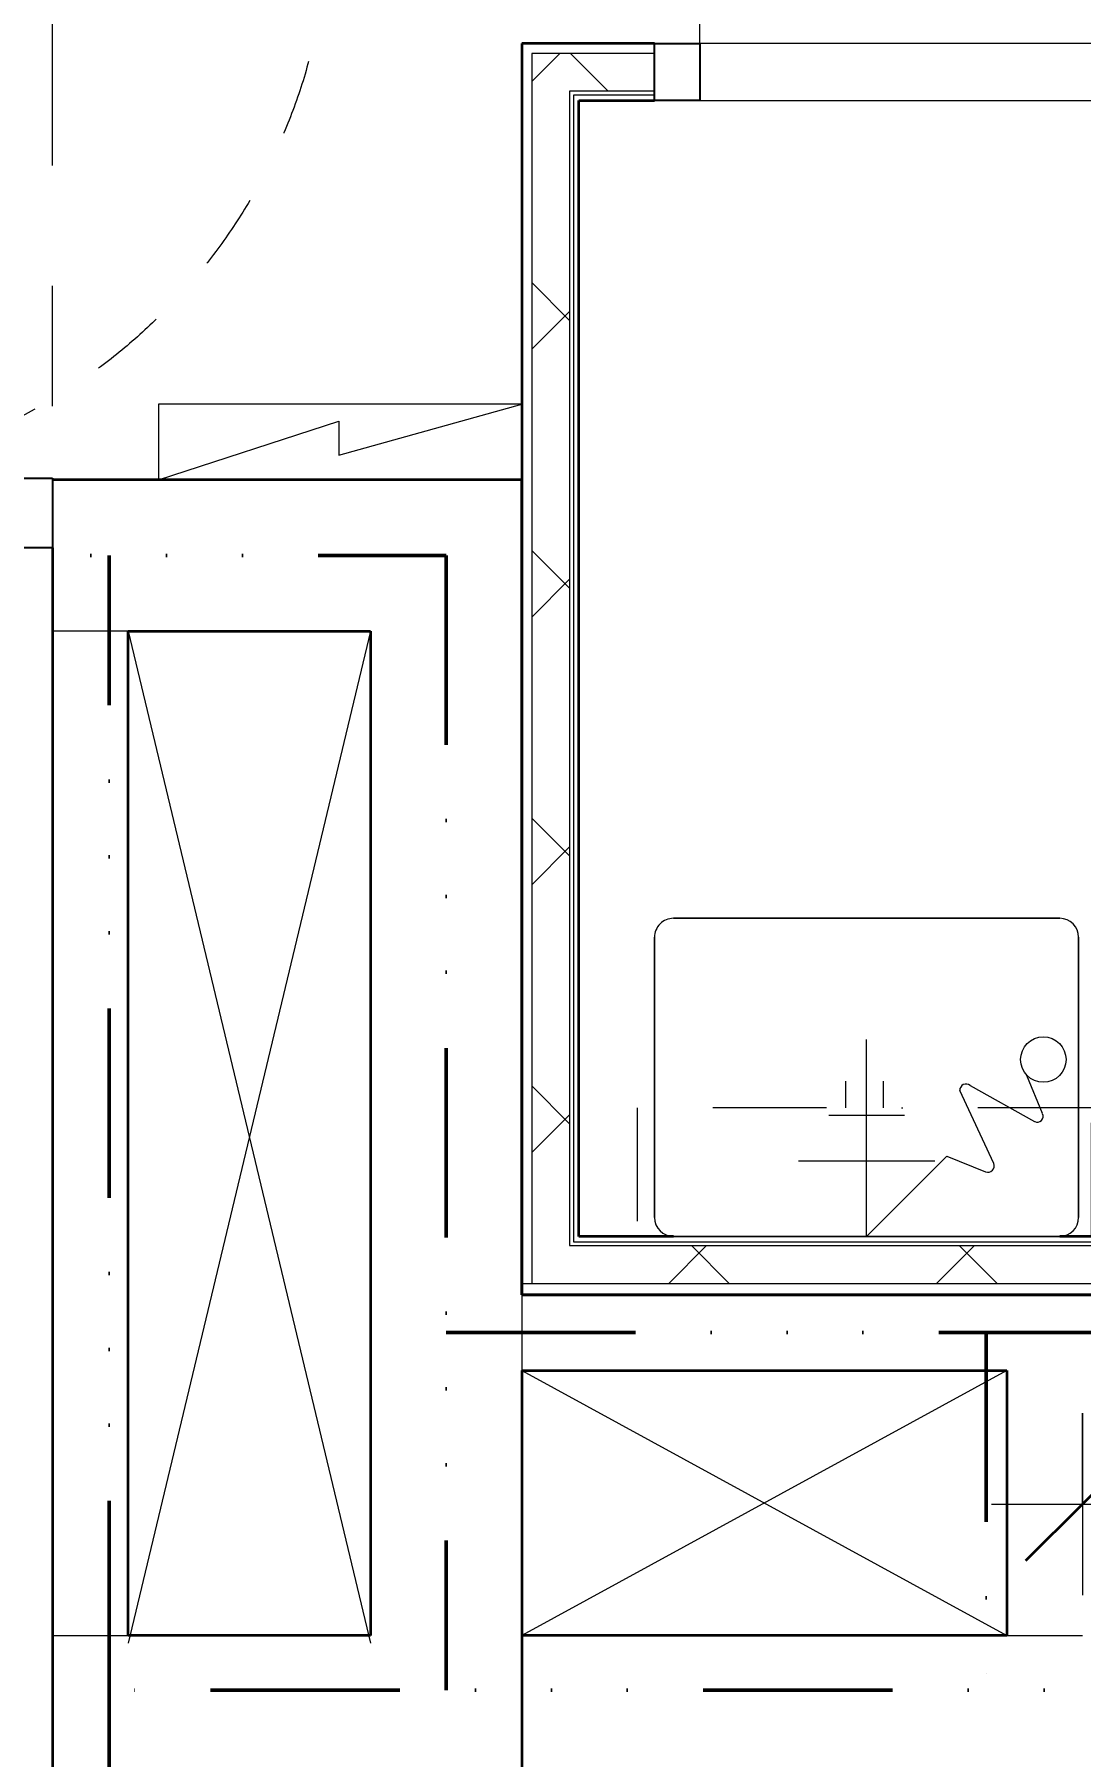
# Model space of a CAD drawing. Header units: millimetres. Extents: x -46592 to 140440, y -36427 to 76663.
# Drawn here: x 38190 to 39572, y 51131 to 53405 of the extents above; entities that cross this region are included whole.
import ezdxf

# ---------------------------------------------------------------- set-up
doc = ezdxf.new("R2010")
doc.units = ezdxf.units.MM
for name, pattern in [('Grid Line', [1111.25, 635, -158.75, 158.75, -158.75]), ('Katkoviiva 2mm', [200, 100, -100]), ('PALOALUE', [650, 250, -100, 0, -100, 0, -100, 0, -100]), ('Pistekatko 3_2_mm', [350, 150, -100, 0, -100])]:
    doc.linetypes.add(name, pattern=pattern)
for name, color, linetype, lineweight in [('AR-A_MERKINNÄT', 8, 'Continuous', 18), ('AR-A_MERKINNÄT-4', 8, 'PALOALUE', 50), ('AR-C_APUVIIVA', 1, 'Continuous', 18), ('AR-C_APUVIIVA-3', 1, 'Katkoviiva 2mm', 18), ('AR-D_MITTA', 8, 'Continuous', 9), ('AR-D_MITTA-50', 8, 'Continuous', 9), ('AR-X1_EROHUTVIIVA', 11, 'Continuous', 18), ('AR-Y_MODVIIVA-1', 8, 'Grid Line', 9), ('AR1241_US-1', 1, 'Continuous', 35), ('AR1243_ULKOOVI', 3, 'Continuous', 18), ('AR1243_ULKOOVI-1', 3, 'Continuous', 25), ('AR1311_VS', 2, 'Continuous', 18), ('AR1311_VS-1', 2, 'Continuous', 35), ('AR1331_KIINTO', 3, 'Continuous', 18), ('AR1331_KIINTO-3', 3, 'Pistekatko 3_2_mm', 18), ('AR21_PUTKIOSA', 6, 'Continuous', 18)]:
    doc.layers.add(name, color=color, linetype=linetype, lineweight=lineweight)
doc.styles.add('Arial_3', font='arial.ttf', dxfattribs={"height": 122.941617})
doc.dimstyles.new('Diagonal_-_2_5mm_Arial', dxfattribs={"dimscale": 304.8, "dimtxt": 125, "dimasz": 0.492126, "dimexe": 0.393701, "dimexo": 0.0625, "dimgap": 0.287073, "dimtad": 1, "dimdec": 0, "dimzin": 0, "dimdsep": 46, "dimtxsty": 'Arial_3', "dimblk1": 'OBLIQUE', "dimblk2": 'OBLIQUE', "dimsah": 1, "dimcen": 0.09, "dimdle": 0.393701, "dimazin": 0, "dimtfac": 1, "dimtdec": 4, "dimtix": 1, "dimtmove": 0, "dimatfit": 3, "dimfxl": 0.393701, "dimfxlon": 1, "dimtvp": 1, "dimtolj": 1, "dimtzin": 0, "dimarcsym": 2})
pattern_1 = [(45, (0, 0), (-176.7767, 176.7767), []), (135, (0, 0), (-176.7767, -176.7767), [])]

# ---------------------------------------------------------------- blocks, each defined once
blk = doc.blocks.new('ARC_AO - dB sisäovi-puu asunnonovi - 10x21-1665506-04 2_ krs')
at = {"layer": 'AR1243_ULKOOVI'}
for p, q in [((445, 102), (-445, 102)), ((-445, 10), (445, 10)), ((445, 10), (445, -880))]:
    blk.add_line(p, q, dxfattribs=at)
blk.add_arc((445, 10), 890, 180, 270, dxfattribs=at)
at = {"layer": 'AR1243_ULKOOVI-1'}
for p, q in [((-505, 10), (-505, 102)), ((-505, 102), (-445, 102)), ((-445, 102), (-445, 10)), ((445, 10), (445, 102)), ((445, 102), (505, 102)), ((505, 102), (505, 10)), ((-445, 10), (-505, 10)), ((505, 10), (445, 10))]:
    blk.add_line(p, q, dxfattribs=at)
blk = doc.blocks.new('ARC_OK1 - kostean tilan sisäovi-puu - KPH-elementtiovi - 9x21-1650277-04 2_ krs')
at = {"layer": 'AR1243_ULKOOVI'}
for p, q in [((395, 37.5), (-395, 37.5)), ((-395, -37.5), (395, -37.5)), ((395, -37.5), (395, -827.5))]:
    blk.add_line(p, q, dxfattribs=at)
blk.add_arc((395, -37.5), 790, 180, 270, dxfattribs=at)
at = {"layer": 'AR1243_ULKOOVI-1'}
for p, q in [((-455, -37.5), (-455, 37.5)), ((-455, 37.5), (-395, 37.5)), ((-395, 37.5), (-395, -37.5)), ((395, -37.5), (395, 37.5)), ((395, 37.5), (455, 37.5)), ((455, 37.5), (455, -37.5)), ((-395, -37.5), (-455, -37.5)), ((455, -37.5), (395, -37.5))]:
    blk.add_line(p, q, dxfattribs=at)
blk = doc.blocks.new('Peilikaappi_ilman pistorasioita - 4_-2300346-04 2_ krs')
at = {"layer": 'AR1331_KIINTO'}
for p, q in [((-25, -243.5), (-25, -208.5)), ((25, -243.5), (25, -208.5))]:
    blk.add_line(p, q, dxfattribs=at)
at = {"layer": 'AR1331_KIINTO-3'}
for p, q in [((300, -38.5), (-300, -38.5)), ((-300, -38.5), (-300, -208.5)), ((300, -208.5), (300, -38.5)), ((-300, -208.5), (300, -208.5))]:
    blk.add_line(p, q, dxfattribs=at)
blk = doc.blocks.new('Pesuallas Iso - 560 x 420-2261952-04 2_ krs')
at = {"layer": 'AR21_PUTKIOSA'}
for p, q in [((-175, -38.5), (335, -38.5)), ((335, -38.5), (-175, -38.5)), ((80, -38.5), (-26.1, -144.6)), ((80, -38.5), (80, -298.5)), ((-200, -433.5), (-200, -63.5)), ((-200, -63.5), (-200, -433.5)), ((360, -63.5), (360, -433.5)), ((360, -433.5), (360, -63.5)), ((-88, -134.9), (-43, -231.2)), ((-26.1, -144.6), (-77.1, -124)), ((170, -138.5), (-10, -138.5)), ((-152.2, -200.6), (-131.8, -251)), ((-56.6, -237.6), (-141.9, -190.3)), ((130, -198.5), (30, -198.5)), ((335, -458.5), (-175, -458.5)), ((-175, -458.5), (335, -458.5))]:
    blk.add_line(p, q, dxfattribs=at)
blk.add_circle((-153.4, -272), 30, dxfattribs=at)
for centre, radius, start, end in [((-175, -63.5), 25, 90, 180), ((-175, -63.5), 25, 90, 180), ((335, -63.5), 25, 0, 90), ((335, -63.5), 25, 0, 90), ((-80.2, -131.7), 8.38, 68, 202), ((-145.6, -196.9), 7.54, 61, 209), ((-51.2, -231.5), 8.17, 228.3289, 1.6711), ((-175, -433.5), 25, 180, 270), ((-175, -433.5), 25, 180, 270), ((335, -433.5), 25, 270, 0), ((335, -433.5), 25, 270, 0)]:
    blk.add_arc(centre, radius, start, end, dxfattribs=at)
blk = doc.blocks.new('Paloaluemerkintä - EI60-1904256-04 2_ krs')
at = {"layer": 'AR-A_MERKINNÄT-4'}
blk.add_line((0, 0), (2119.9, 0), dxfattribs=at)
blk = doc.blocks.new('Paloaluemerkintä - EI60-1904312-04 2_ krs')
at = {"layer": 'AR-A_MERKINNÄT-4'}
blk.add_line((0, 0), (1498.3, 0), dxfattribs=at)
blk = doc.blocks.new('Paloaluemerkintä - EI60-1905038-04 2_ krs')
at = {"layer": 'AR-A_MERKINNÄT-4'}
blk.add_line((0, 0), (2985, 0), dxfattribs=at)
blk = doc.blocks.new('Paloaluemerkintä - EI60-1904528-04 2_ krs')
at = {"layer": 'AR-A_MERKINNÄT-4'}
blk.add_line((0, 0), (10860, 0), dxfattribs=at)
blk = doc.blocks.new('Paloaluemerkintä - EI60-2320420-04 2_ krs')
at = {"layer": 'AR-A_MERKINNÄT-4'}
blk.add_line((0, 0), (2540, 0), dxfattribs=at)
blk = doc.blocks.new('Paloaluemerkintä - EI60-2320462-04 2_ krs')
at = {"layer": 'AR-A_MERKINNÄT-4'}
blk.add_line((0, 0), (472.3, 0), dxfattribs=at)
blk = doc.blocks.new('DIMBLOCK20-04 2_ krs')
at = {"layer": 'AR-D_MITTA-50', "transparency": 16777216}
for p, q in [((39574, 51584.3), (39574, 51344.3)), ((39574, 51464.3), (39574, 51584.3)), ((41074, 51584.3), (41074, 51344.3)), ((41074, 51464.3), (41074, 51584.3)), ((39454, 51464.3), (41194, 51464.3))]:
    blk.add_line(p, q, dxfattribs=at)
at = {"layer": 'AR-D_MITTA-50', "lineweight": 35, "transparency": 16777216}
for p, q in [((39574, 51464.3), (39649, 51539.3)), ((41074, 51464.3), (41149, 51539.3)), ((39574, 51464.3), (39499, 51389.3)), ((41074, 51464.3), (40999, 51389.3))]:
    blk.add_line(p, q, dxfattribs=at)
at = {"layer": 'AR-D_MITTA-50', "color": 0, "transparency": 16777216, "insert": (40135.6, 51711.2), "char_height": 122.94, "width": 452.308, "attachment_point": 1, "line_spacing_factor": 0.938532, "style": 'Arial_3'}
blk.add_mtext('1500', dxfattribs=at)
blk = doc.blocks.new('_Oblique')
at = {"color": 0, "linetype": 'ByBlock', "lineweight": -2}
blk.add_line((-0.5, -0.5), (0.5, 0.5), dxfattribs=at)

msp = doc.modelspace()

# ---------------------------------------------------------------- hatches: boundary and pattern name
at = {"layer": 'AR1311_VS'}
h = msp.add_hatch(dxfattribs=at)
h.set_pattern_fill('FP_1', color=256, style=0, pattern_type=2)
h.set_pattern_definition(pattern_1)
h.paths.add_polyline_path([(38847, 51755.8), (38897, 51755.8), (38897, 53379.8), (38847, 53379.8), (38847, 51952.7)], flags=0)
h = msp.add_hatch(dxfattribs=at)
h.set_pattern_fill('FP_1', color=256, style=0, pattern_type=2)
h.set_pattern_definition(pattern_1)
h.paths.add_polyline_path([(38902, 53329.8), (39009, 53329.8), (39009, 53379.8), (38897, 53379.8), (38897, 53329.8)], flags=0)
h.paths.add_polyline_path([(39919, 53329.8), (41059, 53329.8), (41059, 53379.8), (39919, 53379.8)], flags=0)
h = msp.add_hatch(dxfattribs=at)
h.set_pattern_fill('FP_1', color=256, style=0, pattern_type=2)
h.set_pattern_definition(pattern_1)
h.paths.add_polyline_path([(38909, 51755.8), (41009, 51755.8), (41009, 51805.8), (38897, 51805.8), (38897, 51755.8)], flags=0)

# ---------------------------------------------------------------- linework, layer by layer
at = {"layer": 'AR-C_APUVIIVA'}
for p, q in [((38354, 52916.8), (38354, 52816.8)), ((38834, 52916.8), (38354, 52916.8)), ((38592.3, 52849.2), (38834, 52916.8)), ((38354, 52816.8), (38592.3, 52894.2)), ((38592.3, 52894.2), (38592.3, 52849.2))]:
    msp.add_line(p, q, dxfattribs=at)
at = {"layer": 'AR-C_APUVIIVA-3'}
msp.add_circle((37828.7, 53566.8), 750, dxfattribs=at)
at = {"layer": 'AR-X1_EROHUTVIIVA'}
for p, q in [((38314.1, 52616.8), (38634, 51280.8)), ((38634, 52616.8), (38314.1, 51280.8)), ((38834, 51640.8), (39474, 51290.8)), ((39474, 51640.8), (38834, 51290.8))]:
    msp.add_line(p, q, dxfattribs=at)
at = {"layer": 'AR-Y_MODVIIVA-1'}
msp.add_line((38214.1, 32118), (38214.1, 59825.4), dxfattribs=at)
at = {"layer": 'AR1241_US-1'}
for p, q in [((38834, 52816.8), (38214.1, 52816.8)), ((38834, 51740.8), (38834, 52816.8)), ((38214.1, 52726.8), (38214.1, 52616.8)), ((38314.1, 52616.8), (38634, 52616.8)), ((38634, 52616.8), (38634, 51290.8)), ((38834, 51640.8), (38834, 51090.8)), ((38214.1, 51290.8), (38214.1, 49016)), ((38634, 51290.8), (38314.1, 51290.8)), ((39474, 51290.8), (38834, 51290.8))]:
    msp.add_line(p, q, dxfattribs=at)
at = {"layer": 'AR1311_VS'}
for p, q in [((38847, 53379.8), (38847, 51755.8)), ((39009, 53379.8), (38847, 53379.8)), ((38897, 53329.8), (38897, 51805.8)), ((39009, 53329.8), (38897, 53329.8)), ((38902, 53324.8), (38902, 51810.8)), ((39009, 53324.8), (38902, 53324.8)), ((38314.1, 52616.8), (38214.1, 52616.8)), ((38897, 51805.8), (41009, 51805.8)), ((38902, 51810.8), (41004, 51810.8)), ((38834, 51755.8), (41059, 51755.8)), ((38834, 51740.8), (38834, 51640.8)), ((38214.1, 51290.8), (38314.1, 51290.8)), ((39474, 51290.8), (39574, 51290.8))]:
    msp.add_line(p, q, dxfattribs=at)
at = {"layer": 'AR1311_VS-1'}
for p, q in [((38834, 53392.8), (38834, 51740.8)), ((39009, 53392.8), (38834, 53392.8)), ((38909, 51817.8), (38909, 53317.8)), ((38909, 53317.8), (39009, 53317.8)), ((38214.1, 52616.8), (38214.1, 51290.8)), ((38314.1, 51290.8), (38314.1, 52616.8)), ((39034, 51817.8), (38909, 51817.8)), ((40997, 51817.8), (39544, 51817.8)), ((38834, 51740.8), (41074, 51740.8)), ((41074, 51740.8), (38834, 51740.8)), ((38834, 51640.8), (39474, 51640.8)), ((39474, 51640.8), (39474, 51290.8))]:
    msp.add_line(p, q, dxfattribs=at)

# ---------------------------------------------------------------- block references
at = {"layer": 'AR-A_MERKINNÄT'}
for name, p in [('Paloaluemerkintä - EI60-1904256-04 2_ krs', (36614.1, 52716.8)), ('Paloaluemerkintä - EI60-2320420-04 2_ krs', (38734, 51690.8))]:
    msp.add_blockref(name, p, dxfattribs=at)
for name, p, rotation in [('Paloaluemerkintä - EI60-1904312-04 2_ krs', (38289.1, 51218.5), 89.99999999999984), ('Paloaluemerkintä - EI60-1904312-04 2_ krs', (38734, 52716.8), 269.9999999999998), ('Paloaluemerkintä - EI60-2320462-04 2_ krs', (39447, 51690.8), 270), ('Paloaluemerkintä - EI60-1905038-04 2_ krs', (41274, 51218.5), 180), ('Paloaluemerkintä - EI60-1904528-04 2_ krs', (38289.1, 51218.5), 269.9999999999999)]:
    msp.add_blockref(name, p, dxfattribs=dict(at, rotation=rotation))
at = {"layer": 'AR1243_ULKOOVI', "rotation": 180}
msp.add_blockref('ARC_OK1 - kostean tilan sisäovi-puu - KPH-elementtiovi - 9x21-1650277-04 2_ krs', (39464, 53355.3), dxfattribs=at)
at = {"layer": 'AR1243_ULKOOVI'}
msp.add_blockref('ARC_AO - dB sisäovi-puu asunnonovi - 10x21-1665506-04 2_ krs', (37709.1, 52716.8), dxfattribs=at)
at = {"layer": 'AR1331_KIINTO', "rotation": 180}
msp.add_blockref('Peilikaappi_ilman pistorasioita - 4_-2300346-04 2_ krs', (39286, 51779.3), dxfattribs=at)
at = {"layer": 'AR21_PUTKIOSA', "rotation": 180}
msp.add_blockref('Pesuallas Iso - 560 x 420-2261952-04 2_ krs', (39369, 51779.3), dxfattribs=at)

# ---------------------------------------------------------------- dimensions: what is measured, and where the dimension line sits
at = {"layer": 'AR-D_MITTA'}
dim = msp.add_linear_dim(base=(41074, 51464.3), p1=(39574, 51584.3), p2=(41074, 51584.3), dimstyle='Diagonal_-_2_5mm_Arial', override={"dimpost": '<>', "dimfxl": 1500}, dxfattribs=at)
dim.commit()
dim.dimension.update_dxf_attribs({"geometry": 'DIMBLOCK20-04 2_ krs', "text_midpoint": (40324, 51614.5)})

doc.saveas('drawing.dxf')
